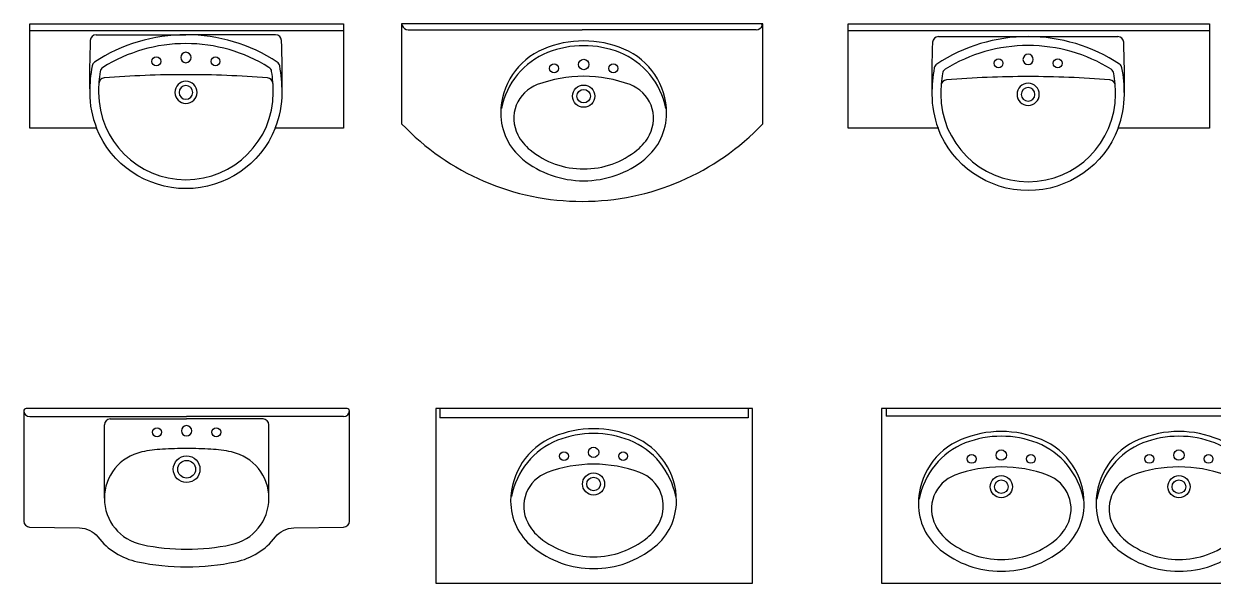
# Model space of a CAD drawing. Header units: millimetres. Extents: x 5135 to 18817, y 4023 to 17584.
# Drawn here: x 5135 to 9153, y 11783 to 13673 of the extents above; entities that cross this region are included whole.
import ezdxf

# ---------------------------------------------------------------- set-up
doc = ezdxf.new("R2010")
doc.units = ezdxf.units.MM
doc.layers.add('cad-block.com', color=250, linetype='Continuous')

# ---------------------------------------------------------------- blocks, each defined once
blk = doc.blocks.new('washbasin 39_top_cad-block.com')
at = {"color": 0}
for p, q in [((530, -23.3), (-530, -23.3)), ((-305.4, -36.9), (-2.5, -36.9)), ((300.4, -36.9), (-2.5, -36.9))]:
    blk.add_line(p, q, dxfattribs=at)
blk.add_lwpolyline([(530, -353), (299.1, -353, -0.306277), (-2.5, -556.9, -0.306277), (-304.1, -353), (-530, -353), (-530, 0), (530, 0)], format="xyb", close=True, dxfattribs=at)
for centre in [(-102.5, -126.9), (97.5, -126.9)]:
    blk.add_circle(centre, 15, dxfattribs=at)
for centre, radius, start, end in [((-305.4, -56.9), 20, 90, 177.6224), ((-2.5, -596.9), 560, 90, 123.4009), ((-2.5, -596.9), 560, 56.5991, 90), ((300.4, -56.9), 20, 2.3776, 90), ((2672.1, -180.5), 3000, 177.6224, 180.9813), ((-2.5, -596.9), 530, 90, 121.9487), ((-2.5, -596.9), 530, 58.0513, 90), ((-2677.1, -180.5), 3000, 359.0187, 2.3776), ((-2.5, -113.9), 17.5, 90, 270), ((-2.5, -113.9), 17.5, 270, 90), ((172.5, -231.9), 500, 169.7015, 180), ((-299.8, -146), 20, 123.4009, 169.7015), ((-272.4, -164.1), 20, 121.9487, 171.3413), ((267.4, -164.1), 20, 8.6587, 58.0513), ((294.8, -146), 20, 10.2985, 56.5991), ((-177.5, -231.9), 500, 0, 10.2985), ((172.5, -231.9), 470, 171.3413, 180), ((-276.6, -202.7), 20, 94.5168, 176.2805), ((-2.5, -3671.9), 3500, 90, 94.5168), ((-2.5, -231.9), 37.5, 90, 270), ((-2.5, -3671.9), 3500, 85.4832, 90), ((-2.5, -231.9), 37.5, 270, 90), ((271.6, -202.7), 20, 3.7195, 85.4832), ((-177.5, -231.9), 470, 0, 8.6587), ((-2.5, -231.9), 325, 180, 201.8856), ((-2.5, -231.9), 295, 180, 270), ((-2.5, -231.9), 23, 90, 270), ((-2.5, -231.9), 23, 270, 90), ((-2.5, -231.9), 295, 270, 0), ((-2.5, -231.9), 325, 338.1144, 0), ((-2.5, -231.9), 325, 208.0842, 209.0881), ((-2.5, -231.9), 325, 330.9119, 331.9158)]:
    blk.add_arc(centre, radius, start, end, dxfattribs=at)
blk = doc.blocks.new('washbasin 40_top_cad-block.com')
at = {"color": 0}
for p in [(-588.3, -20), (587.6, -20)]:
    blk.add_line(p, (0, -20), dxfattribs=at)
blk.add_lwpolyline([(610, -337.5), (610, 0), (-610, 0), (-610, -337.5, 0.430337)], format="xyb", close=True, dxfattribs=at)
for centre, radius in [((4.8, -137.5), 17.5), ((-95.2, -150.5), 15), ((104.8, -150.5), 15), ((4.8, -244.5), 37.5), ((4.8, -244.5), 23)]:
    blk.add_circle(centre, radius, dxfattribs=at)
for centre, radius, start, end in [((-604.6, -4.5), 4.5, 90.0003, 201.8037), ((-588.3, 2), 22, 201.8037, 270), ((587.6, 2), 22, 270, 340.5779), ((603.9, -4.5), 4.5, 0, 89.9997), ((603.9, -4.5), 4.5, 338.1964, 338.2176), ((4.8, -409.5), 351.5, 90, 112.7144), ((4.8, -409.5), 335.5, 90, 111.2533), ((4.8, -409.5), 351.5, 67.2856, 90), ((4.8, -409.5), 335.5, 68.7467, 90), ((-40.2, -302), 235, 112.7144, 180), ((-19.5, -335.6), 258, 112.1793, 169.0033), ((29, -335.6), 258, 10.9967, 67.8207), ((49.8, -302), 235, 0, 67.2856), ((4.8, -627.5), 450, 90, 110.3585), ((4.8, -627.5), 450, 69.6415, 90), ((-109.5, -319.5), 121.5, 110.3585, 207.069), ((119.1, -319.5), 121.5, 332.931, 69.6415), ((-75.2, -302), 200, 180, 230.9171), ((84.8, -302), 200, 309.0829, 0), ((-75.2, -302), 160, 207.069, 230.9171), ((84.8, -302), 160, 309.0829, 332.931), ((4.8, -203.5), 286.9, 230.9171, 270), ((4.8, -203.5), 286.9, 270, 309.0829), ((4.8, -203.5), 326.9, 230.9171, 270), ((4.8, -203.5), 326.9, 270, 309.0829)]:
    blk.add_arc(centre, radius, start, end, dxfattribs=at)
blk = doc.blocks.new('washbasin 41_top_cad-block.com')
at = {"color": 0}
for p, q in [((610, -23.3), (-610, -23.3)), ((-305.4, -43.4), (300.4, -43.4))]:
    blk.add_line(p, q, dxfattribs=at)
blk.add_lwpolyline([(-306.6, -353), (-610, -353), (-610, 0), (610, 0), (610, -353), (301.6, -353, -0.312156), (-2.5, -563.4, -0.312156)], format="xyb", close=True, dxfattribs=at)
for centre in [(-102.5, -133.4), (97.5, -133.4)]:
    blk.add_circle(centre, 15, dxfattribs=at)
for centre, radius, start, end in [((2672.1, -187), 3000, 177.6224, 180.9813), ((-305.4, -63.4), 20, 90, 177.6224), ((-2.5, -603.4), 560, 90, 123.4009), ((-2.5, -603.4), 530, 90, 121.9487), ((-2.5, -603.4), 560, 56.5991, 90), ((-2.5, -603.4), 530, 58.0513, 90), ((300.4, -63.4), 20, 2.3776, 90), ((-2677.1, -187), 3000, 359.0187, 2.3776), ((-2.5, -120.4), 17.5, 90, 270), ((-2.5, -120.4), 17.5, 270, 90), ((172.5, -238.4), 500, 169.7015, 180), ((-299.8, -152.5), 20, 123.4009, 169.7015), ((-272.4, -170.6), 20, 121.9487, 171.3413), ((267.4, -170.6), 20, 8.6587, 58.0513), ((294.8, -152.5), 20, 10.2985, 56.5991), ((-177.5, -238.4), 500, 0, 10.2985), ((172.5, -238.4), 470, 171.3413, 180), ((-276.6, -209.2), 20, 94.5168, 176.2805), ((-2.5, -3678.4), 3500, 90, 94.5168), ((-2.5, -238.4), 37.5, 90, 270), ((-2.5, -3678.4), 3500, 85.4832, 90), ((-2.5, -238.4), 37.5, 270, 90), ((271.6, -209.2), 20, 3.7195, 85.4832), ((-177.5, -238.4), 470, 0, 8.6587), ((-2.5, -238.4), 325, 180, 200.6557), ((-2.5, -238.4), 295, 180, 270), ((-2.5, -238.4), 23, 90, 270), ((-2.5, -238.4), 23, 270, 90), ((-2.5, -238.4), 295, 270, 0), ((-2.5, -238.4), 325, 339.3443, 0)]:
    blk.add_arc(centre, radius, start, end, dxfattribs=at)
blk = doc.blocks.new('washbasin 51_top_cad-block.com')
at = {"color": 0}
for p, q in [((-530, -27), (0, -27)), ((-258, -35), (0, -35)), ((530, -27), (0, -27)), ((258, -35), (0, -35)), ((-278, -303), (-278, -55)), ((278, -303), (278, -55))]:
    blk.add_line(p, q, dxfattribs=at)
blk.add_lwpolyline([(-530.3, -400.3), (-361.6, -403.1, -0.226821), (-299.9, -433.8, 0.176716), (-165.8, -517.6, 0.052238), (0, -535, 0.052238), (165.8, -517.6, 0.176716), (299.9, -433.8, -0.226821), (361.6, -403.1), (530.3, -400.3, 0.409472), (550, -380.3), (550, -8, 0.414214), (542, 0), (0, 0), (-542, 0, 0.414214), (-550, -8), (-550, -380.3, 0.409472)], format="xyb", close=True, dxfattribs=at)
for centre, radius in [((-100, -80), 15), ((100, -80), 15), ((0, -205), 45), ((0, -205), 30)]:
    blk.add_circle(centre, radius, dxfattribs=at)
for centre, radius, start, end in [((-530, -7), 20, 181.7553, 270), ((-258, -55), 20, 90, 180), ((258, -55), 20, 0, 90), ((530, -7), 20, 270, 358.2447), ((0, -75), 17.5, 90, 270), ((0, -75), 17.5, 270, 90), ((-118, -303), 160, 102.0967, 258.2639), ((-57.2, -586.6), 450, 93.1243, 102.0967), ((0, -1635), 1500, 90, 93.1243), ((0, -1635), 1500, 86.8757, 90), ((57.2, -586.6), 450, 77.9033, 86.8757), ((118, -303), 160, 281.7361, 77.9033), ((0, 265), 740.1, 258.2639, 270), ((0, 265), 740.1, 270, 281.7361)]:
    blk.add_arc(centre, radius, start, end, dxfattribs=at)
blk = doc.blocks.new('washbasin 52_top_cad-block.com')
at = {"color": 0}
for p, q in [((-520.7, 0), (-520.7, -31.1)), ((520.3, -31.1), (-520.7, -31.1)), ((520.3, 0), (520.3, -31.1))]:
    blk.add_line(p, q, dxfattribs=at)
blk.add_lwpolyline([(535, -590), (535, 0), (-535, 0), (-535, -590)], close=True, dxfattribs=at)
for centre, radius in [((-102, -160.8), 15), ((-2, -147.8), 17.5), ((98, -160.8), 15), ((-2, -254.8), 37.5), ((-2, -254.8), 23)]:
    blk.add_circle(centre, radius, dxfattribs=at)
for centre, radius, start, end in [((-2, -419.8), 351.5, 90, 112.7144), ((-2, -419.8), 351.5, 67.2856, 90), ((-47, -312.3), 235, 112.7144, 180), ((-26.2, -346), 258, 112.1793, 169.0033), ((-2, -419.8), 335.5, 90, 111.2533), ((-2, -419.8), 335.5, 68.7467, 90), ((22.3, -346), 258, 10.9967, 67.8207), ((43, -312.3), 235, 0, 67.2856), ((-2, -637.8), 450, 90, 110.3585), ((-2, -637.8), 450, 69.6415, 90), ((-116.2, -329.8), 121.5, 110.3585, 207.069), ((112.3, -329.8), 121.5, 332.931, 69.6415), ((-82, -312.3), 200, 180, 230.9171), ((78, -312.3), 200, 309.0829, 0), ((-82, -312.3), 160, 207.069, 230.9171), ((78, -312.3), 160, 309.0829, 332.931), ((-2, -213.8), 286.9, 230.9171, 270), ((-2, -213.8), 286.9, 270, 309.0829), ((-2, -213.8), 326.9, 230.9171, 270), ((-2, -213.8), 326.9, 270, 309.0829)]:
    blk.add_arc(centre, radius, start, end, dxfattribs=at)
blk = doc.blocks.new('washbasin 53_top_cad-block.com')
at = {"color": 0}
for p, q in [((-683.9, 0), (-683.9, -25.6)), ((680, 0), (680, -25.6)), ((680, -25.6), (-683.9, -25.6))]:
    blk.add_line(p, q, dxfattribs=at)
blk.add_lwpolyline([(-700, 0), (-700, -590), (700, -590), (700, 0)], close=True, dxfattribs=at)
for centre, radius in [((-395.4, -169.9), 15), ((-295.4, -156.9), 17.5), ((-195.4, -169.9), 15), ((204.6, -169.9), 15), ((304.6, -156.9), 17.5), ((404.6, -169.9), 15), ((-295.4, -263.9), 37.5), ((-295.4, -263.9), 23), ((304.6, -263.9), 37.5), ((304.6, -263.9), 23)]:
    blk.add_circle(centre, radius, dxfattribs=at)
for centre, radius, start, end in [((-295.4, -428.9), 351.5, 90, 112.7144), ((-295.4, -428.9), 351.5, 67.2856, 90), ((304.6, -428.9), 351.5, 90, 112.7144), ((304.6, -428.9), 351.5, 67.2856, 90), ((-340.4, -321.4), 235, 112.7144, 180), ((-319.7, -355), 258, 112.1793, 169.0033), ((-295.4, -428.9), 335.5, 90, 111.2533), ((-295.4, -428.9), 335.5, 68.7467, 90), ((-271.2, -355), 258, 10.9967, 67.8207), ((-250.4, -321.4), 235, 0, 67.2856), ((259.6, -321.4), 235, 112.7144, 180), ((280.3, -355), 258, 112.1793, 169.0033), ((304.6, -428.9), 335.5, 90, 111.2533), ((304.6, -428.9), 335.5, 68.7467, 90), ((328.8, -355), 258, 10.9967, 67.8207), ((349.6, -321.4), 235, 0, 67.2856), ((-295.4, -646.9), 450, 90, 110.3585), ((-295.4, -646.9), 450, 69.6415, 90), ((304.6, -646.9), 450, 90, 110.3585), ((304.6, -646.9), 450, 69.6415, 90), ((-409.7, -338.9), 121.5, 110.3585, 207.069), ((-181.1, -338.9), 121.5, 332.931, 69.6415), ((190.3, -338.9), 121.5, 110.3585, 207.069), ((418.9, -338.9), 121.5, 332.931, 69.6415), ((-375.4, -321.4), 200, 180, 230.9171), ((-215.4, -321.4), 200, 309.0829, 0), ((224.6, -321.4), 200, 180, 230.9171), ((384.6, -321.4), 200, 309.0829, 0), ((-375.4, -321.4), 160, 207.069, 230.9171), ((-215.4, -321.4), 160, 309.0829, 332.931), ((224.6, -321.4), 160, 207.069, 230.9171), ((384.6, -321.4), 160, 309.0829, 332.931), ((-295.4, -222.9), 326.9, 230.9171, 270), ((-295.4, -222.9), 286.9, 230.9171, 270), ((-295.4, -222.9), 286.9, 270, 309.0829), ((-295.4, -222.9), 326.9, 270, 309.0829), ((304.6, -222.9), 326.9, 230.9171, 270), ((304.6, -222.9), 286.9, 230.9171, 270), ((304.6, -222.9), 286.9, 270, 309.0829), ((304.6, -222.9), 326.9, 270, 309.0829)]:
    blk.add_arc(centre, radius, start, end, dxfattribs=at)

msp = doc.modelspace()

# ---------------------------------------------------------------- block references
at = {"layer": 'cad-block.com'}
for name, p in [('washbasin 39_top_cad-block.com', (5685.4, 13672.6)), ('washbasin 40_top_cad-block.com', (7021.6, 13672.6)), ('washbasin 41_top_cad-block.com', (8530.1, 13672.6)), ('washbasin 51_top_cad-block.com', (5685.4, 12372.6)), ('washbasin 52_top_cad-block.com', (7061.8, 12372.6)), ('washbasin 53_top_cad-block.com', (8732.3, 12372.6))]:
    msp.add_blockref(name, p, dxfattribs=at)

doc.saveas('drawing.dxf')
